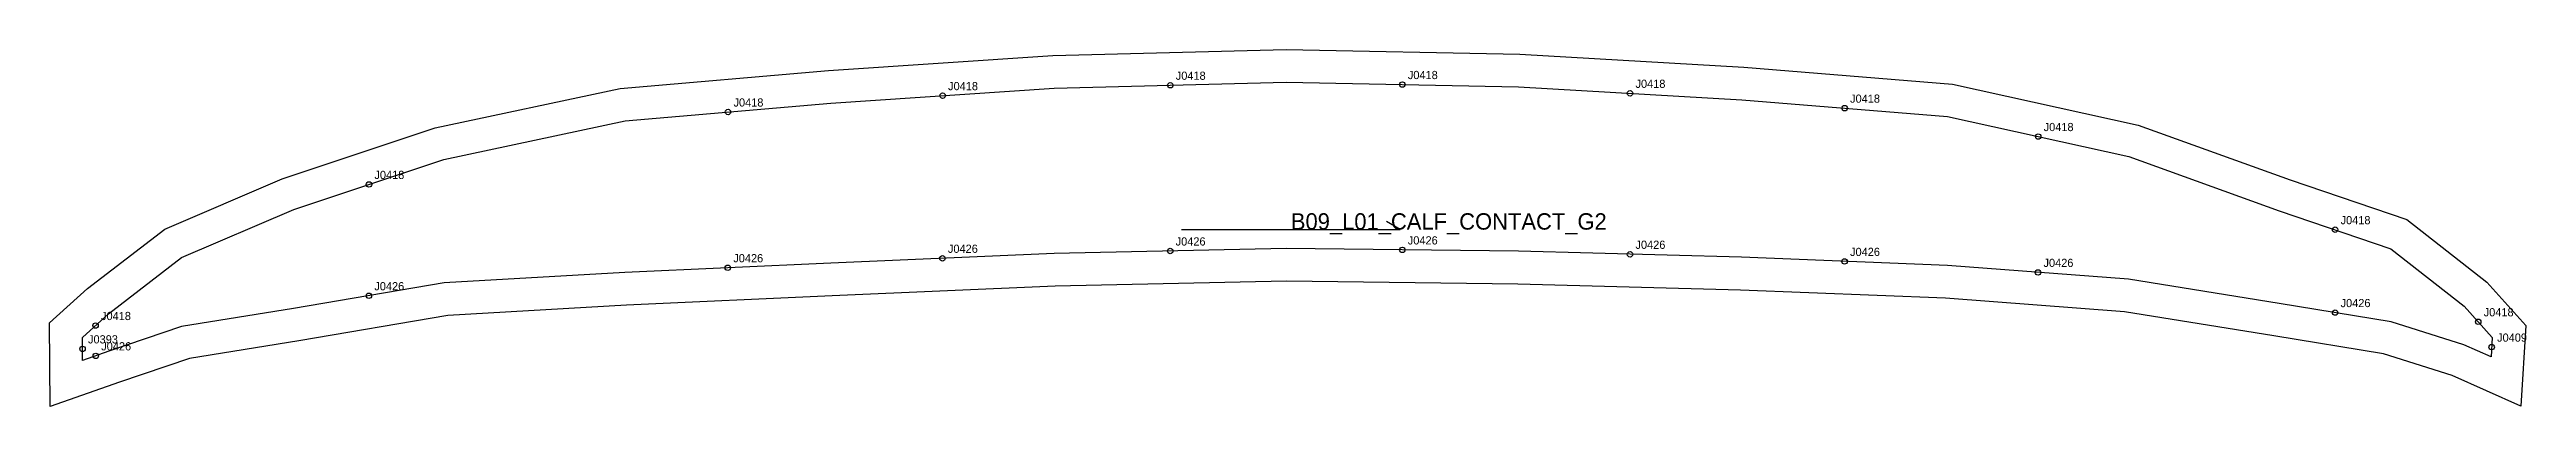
# Model space of a CAD drawing. Header units: millimetres. Extents: x -12 to 894, y -25 to 105.
import ezdxf

# ---------------------------------------------------------------- set-up
doc = ezdxf.new("R2010")
doc.units = ezdxf.units.MM
for name, color, linetype in [('CUT', 1, 'Continuous'), ('GRAIN', 3, 'Continuous'), ('LABEL', 7, 'Continuous'), ('NOTCH', 2, 'Continuous'), ('SEW', 5, 'Continuous')]:
    doc.layers.add(name, color=color, linetype=linetype)

msp = doc.modelspace()

# ---------------------------------------------------------------- linework, layer by layer
at = {"layer": 'CUT'}
msp.add_lwpolyline([(-12.04, 5.3), (1.88, 17.86), (30.1, 39.66), (73.08, 58.02), (129.03, 76.76), (196.67, 91.12), (272.8, 97.74), (354.81, 103.19), (440.2, 105.4), (525.57, 103.71), (607.57, 98.93), (683.8, 92.75), (751.67, 77.71), (807.3, 57.7), (849.97, 43.14), (879.19, 20.18), (893.47, 4.29), (891.71, -25.15), (866.51, -14.01), (841.46, -6.04), (801.31, 0.61), (746.79, 9.32), (681.32, 14.3), (606.33, 17.3), (524.86, 19.5), (440.26, 20.51), (355.71, 18.71), (274.16, 15.19), (198.96, 11.79), (133.65, 7.97), (79.14, -1.31), (39.15, -7.75), (13.57, -16.44), (-11.81, -25.33), (-12.04, 5.3)], close=True, dxfattribs=at)
at = {"layer": 'GRAIN'}
for p, q in [((401.89, 39.44), (481.89, 39.44)), ((481.89, 39.44), (476.89, 42.44))]:
    msp.add_line(p, q, dxfattribs=at)
at = {"layer": 'NOTCH'}
for centre in [(397.8, 92.3), (482.67, 92.56), (236.08, 82.5), (314.54, 88.49), (565.92, 89.34), (644.38, 83.91), (715.17, 73.51), (104.77, 55.98), (823.75, 39.41), (314.48, 28.94), (397.76, 31.61), (482.65, 32.01), (565.91, 30.4), (644.37, 27.79), (235.99, 25.48), (715.11, 23.77), (104.73, 15.22), (823.75, 9.06), (4.79, 4.32), (876.08, 5.69), (0.03, -4.23), (4.86, -6.78), (880.98, -3.59)]:
    msp.add_circle(centre, 1, dxfattribs=at)
at = {"layer": 'SEW'}
msp.add_lwpolyline([(0, 0), (9.58, 8.65), (36.22, 29.22), (77.35, 46.79), (132.19, 65.16), (198.45, 79.23), (273.72, 85.78), (355.36, 91.2), (440.23, 93.4), (525.1, 91.71), (606.74, 86.96), (682.01, 80.86), (748.32, 66.16), (803.33, 46.37), (844.16, 32.44), (870.96, 11.39), (881.19, 0), (880.76, -7.19), (870.77, -2.77), (844.27, 5.66), (803.24, 12.45), (748.19, 21.25), (682.02, 26.28), (606.73, 29.3), (525.09, 31.5), (440.21, 32.52), (355.32, 30.7), (273.63, 27.18), (198.34, 23.78), (132.29, 19.92), (77.18, 10.53), (36.24, 3.94), (9.66, -5.1), (0.06, -8.46)], close=True, dxfattribs=at)

# ---------------------------------------------------------------- texts
at = {"layer": 'LABEL'}
for s, height, p in [('J0418', 3, (316.54, 90.49)), ('J0418', 3, (399.8, 94.3)), ('J0418', 3, (484.67, 94.56)), ('J0418', 3, (567.92, 91.34)), ('J0418', 3, (238.08, 84.5)), ('J0418', 3, (646.38, 85.91)), ('J0418', 3, (717.17, 75.51)), ('J0418', 3, (106.77, 57.98)), ('B09_L01_CALF_CONTACT_G2', 6, (441.89, 39.44)), ('J0426', 3, (399.76, 33.61)), ('J0426', 3, (484.65, 34.01)), ('J0418', 3, (825.75, 41.41)), ('J0426', 3, (237.99, 27.48)), ('J0426', 3, (316.48, 30.94)), ('J0426', 3, (567.91, 32.4)), ('J0426', 3, (646.37, 29.79)), ('J0426', 3, (717.11, 25.77)), ('J0426', 3, (106.73, 17.22)), ('J0418', 3, (6.79, 6.32)), ('J0426', 3, (825.75, 11.06)), ('J0418', 3, (878.08, 7.69)), ('J0393', 3, (2.03, -2.23)), ('J0409', 3, (882.98, -1.59)), ('J0426', 3, (6.86, -4.78))]:
    msp.add_text(s, height=height, dxfattribs=at).set_placement(p)

doc.saveas('drawing.dxf')
